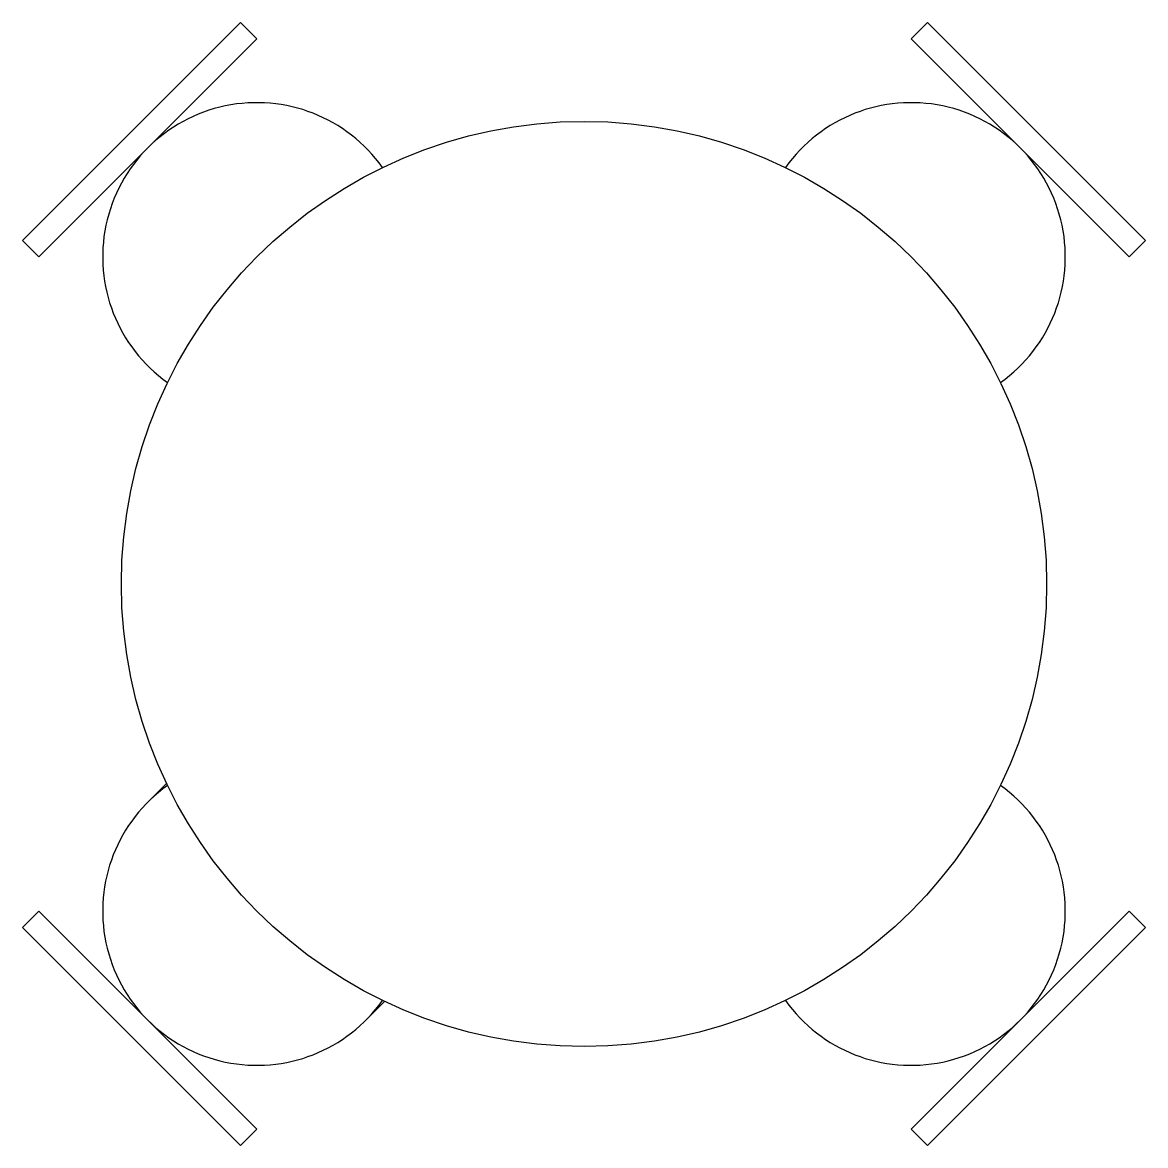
# Model space of a CAD drawing. Extents: x -24.21 to -22.75, y -74.73 to -73.28.
import ezdxf

# ---------------------------------------------------------------- set-up
doc = ezdxf.new("R2010")
doc.units = 0
doc.layers.get('0').update_dxf_attribs({"linetype": 'CONTINUOUS'})

msp = doc.modelspace()

# ---------------------------------------------------------------- linework, layer by layer
at = {"color": 0}
for p, q in [((-23.9224, -73.2751), (-24.2052, -73.5579)), ((-23.9012, -73.2963), (-23.9224, -73.2751)), ((-23.0526, -73.2963), (-23.0314, -73.2751)), ((-22.7486, -73.5579), (-23.0314, -73.2751)), ((-23.9012, -73.2963), (-24.184, -73.5791)), ((-22.7698, -73.5791), (-23.0526, -73.2963)), ((-24.184, -73.5791), (-24.2052, -73.5579)), ((-22.7698, -73.5791), (-22.7486, -73.5579)), ((-24.0183, -74.262), (-24.0426, -74.2862)), ((-24.184, -74.4277), (-24.2052, -74.4489)), ((-24.184, -74.4277), (-23.9012, -74.7105)), ((-23.0526, -74.7105), (-22.7698, -74.4277)), ((-22.7698, -74.4277), (-22.7486, -74.4489)), ((-24.2052, -74.4489), (-23.9224, -74.7317)), ((-23.0314, -74.7317), (-22.7486, -74.4489)), ((-23.7355, -74.5448), (-23.7597, -74.5691)), ((-23.9012, -74.7105), (-23.9224, -74.7317)), ((-23.0526, -74.7105), (-23.0314, -74.7317))]:
    msp.add_line(p, q, dxfattribs=at)
msp.add_circle((-23.4769, -74.0034), 0.6, dxfattribs=at)
for centre, start, end in [((-23.9012, -73.5791), 35.4059, 234.5941), ((-23.0526, -73.5791), 305.4059, 144.5941), ((-23.9012, -74.4277), 125.4059, 324.5941), ((-23.0526, -74.4277), 215.4059, 54.5941)]:
    msp.add_arc(centre, 0.2, start, end, dxfattribs=at)

doc.saveas('drawing.dxf')
